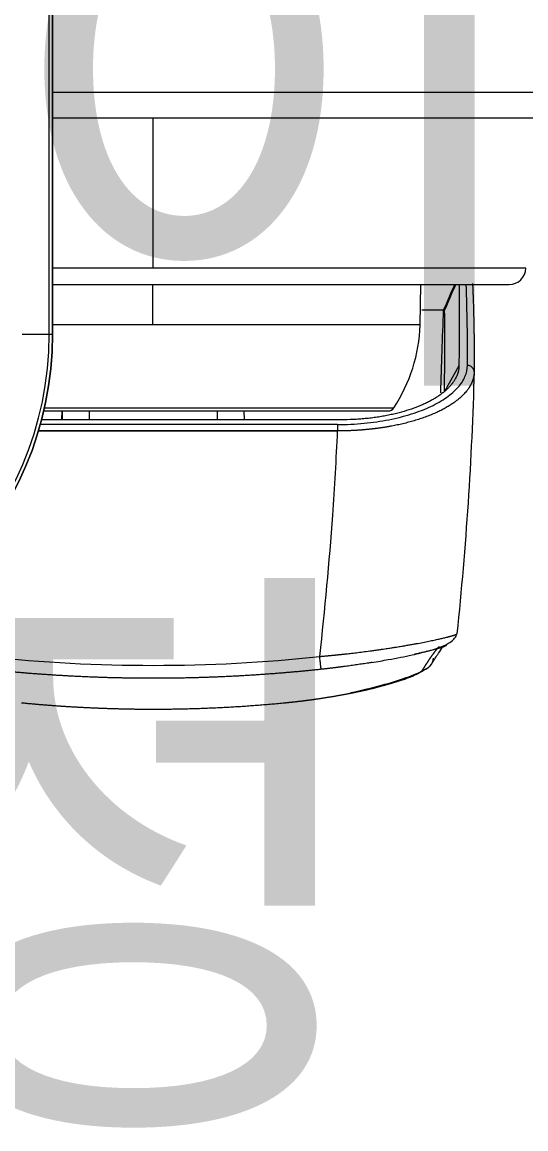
# Model space of a CAD drawing. Header units: millimetres. Extents: x 13235 to 13829, y -4257 to -3417.
# Drawn here: x 13459.74 to 13469.11, y -3534.25 to -3513.66 of the extents above; entities that cross this region are included whole.
import ezdxf

# ---------------------------------------------------------------- set-up
doc = ezdxf.new("R2010")
doc.units = ezdxf.units.MM
doc.header["$LTSCALE"] = 0.1
doc.layers.get('0').update_dxf_attribs({"lineweight": 15})
doc.layers.add('DIM', color=3, linetype='Continuous', lineweight=9)
doc.styles.get("Standard").update_dxf_attribs({"font": 'arial.ttf'})

msp = doc.modelspace()

# ---------------------------------------------------------------- linework, layer by layer
at = {"linetype": 'Continuous', "lineweight": 13, "extrusion": (-1.22465e-16, -1, 0)}
for p, q in [((13460.305, -3512.839), (13460.305, -3519.469)), ((13460.243, -3519.469), (13460.243, -3512.847)), ((13460.305, -3514.958), (13472.889, -3514.958)), ((13460.305, -3514.958), (13472.889, -3514.958)), ((13462.171, -3518.233), (13460.305, -3518.233)), ((13469.105, -3518.233), (13462.171, -3518.233)), ((13460.243, -3519.469), (13459.741, -3519.469)), ((13460.305, -3519.469), (13460.243, -3519.469)), ((13460.305, -3519.469), (13460.305, -3519.469)), ((13467.861, -3520.051), (13467.592, -3520.529)), ((13460.992, -3521.056), (13460.992, -3520.89)), ((13463.367, -3520.89), (13463.367, -3521.056)), ((13460.043, -3521.262), (13465.606, -3521.262)), ((13465.606, -3521.258), (13460.044, -3521.258)), ((13465.606, -3521.145), (13460.077, -3521.145))]:
    msp.add_line(p, q, dxfattribs=at)
at = {"linetype": 'Continuous', "lineweight": 18, "extrusion": (-1.22465e-16, -1, 0)}
for p, q in [((13460.305, -3519.469), (13460.305, -3512.839)), ((13460.305, -3515.44), (13472.889, -3515.44)), ((13460.305, -3515.44), (13472.889, -3515.44)), ((13460.305, -3518.54), (13468.793, -3518.54)), ((13467.141, -3519.29), (13467.154, -3518.54)), ((13467.575, -3519.019), (13467.595, -3519.019)), ((13462.173, -3519.29), (13460.305, -3519.29)), ((13467.141, -3519.29), (13462.173, -3519.29)), ((13460.155, -3520.833), (13466.649, -3520.833)), ((13465.669, -3521.056), (13460.101, -3521.056)), ((13460.142, -3520.89), (13466.545, -3520.89)), ((13460.481, -3521.056), (13460.487, -3520.89)), ((13463.877, -3521.056), (13463.871, -3520.89))]:
    msp.add_line(p, q, dxfattribs=at)
at = {"linetype": 'Continuous', "lineweight": 13, "extrusion": (0, 0, -1)}
msp.add_arc((-13454.033, -3519.469), 6.272, 180, 270, dxfattribs=at)
at = {"linetype": 'Continuous', "lineweight": 18}
for centre, radius, end in [((13454.033, -3519.469), 6.272, 0), ((13466.545, -3520.765), 0.125, 326.6689)]:
    msp.add_arc(centre, radius, 270, end, dxfattribs=at)
at = {"linetype": 'Continuous', "lineweight": 13}
msp.add_arc((13454.033, -3519.469), 6.21, 270, 0, dxfattribs=at)
at = {"linetype": 'Continuous', "lineweight": 18}
for centre, major_axis, ratio, start_param, end_param in [((13468.793, -3518.227), (0, -0.313), 0.999999, 6.282593, 7.836528), ((13464.143, -3519.185), (0, -3), 0.999999, 0.989114, 1.535897), ((13465.606, -3521.258), (0, 0.125), 0.000161, 4.677482, 4.712389)]:
    msp.add_ellipse(centre, major_axis=major_axis, ratio=ratio, start_param=start_param, end_param=end_param, dxfattribs=at)
at = {"linetype": 'Continuous', "lineweight": 13}
msp.add_ellipse((13466.545, -3520.765), major_axis=(0, 0.125), ratio=0.999999, start_param=3.140417, end_param=4.130651, dxfattribs=at)
for points in [[(13462.17, -3515.44), (13462.17, -3515.905), (13462.171, -3516.836), (13462.171, -3517.767), (13462.171, -3518.233)], [(13462.173, -3519.29), (13462.173, -3519.165), (13462.173, -3518.915), (13462.173, -3518.665), (13462.173, -3518.54)], [(13467.575, -3519.019), (13467.644, -3518.859), (13467.714, -3518.699), (13467.783, -3518.54)], [(13468.019, -3520.046), (13468.023, -3519.544), (13468.015, -3519.042), (13467.995, -3518.54)], [(13467.522, -3520.552), (13467.539, -3520.041), (13467.557, -3519.53), (13467.575, -3519.019)]]:
    msp.add_open_spline(points, degree=3, dxfattribs=at)
at = {"linetype": 'Continuous', "lineweight": 18}
for points in [[(13467.595, -3519.019), (13467.664, -3518.859), (13467.733, -3518.699), (13467.802, -3518.54)], [(13467.866, -3518.54), (13467.87, -3519.044), (13467.868, -3519.547), (13467.861, -3520.051)], [(13467.592, -3520.529), (13467.599, -3520.025), (13467.6, -3519.522), (13467.595, -3519.019)], [(13468.144, -3520.162), (13468.098, -3521.79), (13467.992, -3523.415), (13467.823, -3525.035)], [(13460.487, -3520.89), (13460.485, -3520.945), (13460.483, -3521), (13460.482, -3521.056)], [(13459.087, -3525.458), (13460.118, -3525.569), (13462.18, -3525.678), (13464.242, -3525.569), (13465.273, -3525.458)], [(13465.299, -3525.697), (13465.3, -3525.699), (13465.299, -3525.691), (13465.292, -3525.638), (13465.283, -3525.551), (13465.276, -3525.487), (13465.273, -3525.458)]]:
    msp.add_open_spline(points, degree=3, dxfattribs=at)
for points, knots in [([(13468.114, -3518.519), (13468.114, -3518.527), (13468.115, -3518.544), (13468.116, -3518.57), (13468.118, -3518.599), (13468.119, -3518.63), (13468.12, -3518.663), (13468.121, -3518.699), (13468.123, -3518.737), (13468.124, -3518.777), (13468.126, -3518.82), (13468.127, -3518.865), (13468.129, -3518.912), (13468.13, -3518.962), (13468.132, -3519.014), (13468.133, -3519.068), (13468.135, -3519.125), (13468.136, -3519.184), (13468.138, -3519.245), (13468.139, -3519.309), (13468.14, -3519.375), (13468.141, -3519.443), (13468.142, -3519.514), (13468.143, -3519.587), (13468.144, -3519.662), (13468.144, -3519.74), (13468.144, -3519.82), (13468.145, -3519.902), (13468.144, -3519.987), (13468.144, -3520.074), (13468.144, -3520.132), (13468.144, -3520.162)], [0, 0, 0, 0, 0.014626, 0.030671, 0.048133, 0.067014, 0.087313, 0.10903, 0.132166, 0.15672, 0.182692, 0.210082, 0.238891, 0.269118, 0.300763, 0.333827, 0.368309, 0.404209, 0.441528, 0.480266, 0.520422, 0.561996, 0.604989, 0.6494, 0.69523, 0.742479, 0.791146, 0.841232, 0.892736, 0.945659, 1, 1, 1, 1]), ([(13467.575, -3519.019), (13467.572, -3519.019), (13467.561, -3519.019), (13467.527, -3519.019), (13467.478, -3519.019), (13467.403, -3519.019), (13467.337, -3519.019), (13467.313, -3519.019), (13467.275, -3519.019), (13467.261, -3519.019), (13467.241, -3519.019), (13467.234, -3519.019), (13467.22, -3519.019), (13467.213, -3519.019), (13467.194, -3519.019), (13467.182, -3519.019), (13467.17, -3519.019)], [0, 0, 0, 0, 0.238067, 0.238067, 0.476134, 0.714201, 0.714201, 0.833234, 0.833234, 0.892751, 0.892751, 0.922509, 0.922509, 0.952268, 0.952268, 1, 1, 1, 1]), ([(13465.606, -3521.145), (13465.771, -3521.145), (13466.104, -3521.128), (13466.487, -3521.072), (13466.78, -3521.006), (13467.051, -3520.928), (13467.29, -3520.835), (13467.499, -3520.726), (13467.679, -3520.611), (13467.821, -3520.486), (13467.923, -3520.353), (13467.995, -3520.219), (13468.018, -3520.115), (13468.019, -3520.046)], [0, 0, 0, 0, 0.125, 0.25, 0.3125, 0.375, 0.5, 0.5625, 0.625, 0.75, 0.8125, 0.875, 1, 1, 1, 1]), ([(13467.861, -3520.051), (13467.86, -3520.114), (13467.843, -3520.191), (13467.799, -3520.283), (13467.773, -3520.328), (13467.742, -3520.373), (13467.706, -3520.418), (13467.666, -3520.462), (13467.622, -3520.504), (13467.581, -3520.539), (13467.546, -3520.567), (13467.519, -3520.587), (13467.49, -3520.607), (13467.45, -3520.634), (13467.398, -3520.667), (13467.342, -3520.698), (13467.295, -3520.723), (13467.259, -3520.741), (13467.222, -3520.758), (13467.171, -3520.781), (13467.078, -3520.82), (13466.935, -3520.872), (13466.78, -3520.917), (13466.666, -3520.945), (13466.6, -3520.96), (13466.549, -3520.971), (13466.498, -3520.981), (13466.428, -3520.994), (13466.339, -3521.008), (13466.249, -3521.02), (13466.175, -3521.029), (13466.12, -3521.034), (13466.065, -3521.039), (13465.991, -3521.045), (13465.859, -3521.053), (13465.745, -3521.056), (13465.669, -3521.056)], [0, 0, 0, 0, 0.125, 0.15625, 0.1875, 0.21875, 0.25, 0.28125, 0.3125, 0.34375, 0.359375, 0.375, 0.390625, 0.40625, 0.4375, 0.46875, 0.484375, 0.5, 0.515625, 0.53125, 0.5625, 0.625, 0.6875, 0.71875, 0.734375, 0.75, 0.765625, 0.78125, 0.8125, 0.84375, 0.859375, 0.875, 0.890625, 0.90625, 0.9375, 1, 1, 1, 1]), ([(13468.144, -3520.162), (13468.144, -3520.164), (13468.144, -3520.167), (13468.143, -3520.173), (13468.143, -3520.178), (13468.143, -3520.183), (13468.143, -3520.188), (13468.142, -3520.194), (13468.142, -3520.199), (13468.141, -3520.205), (13468.141, -3520.21), (13468.14, -3520.216), (13468.14, -3520.221), (13468.139, -3520.227), (13468.138, -3520.233), (13468.137, -3520.238), (13468.136, -3520.244), (13468.135, -3520.25), (13468.134, -3520.256), (13468.133, -3520.261), (13468.132, -3520.265), (13468.132, -3520.266)], [0, 0, 0, 0, 0.049208, 0.098881, 0.14902, 0.199626, 0.250702, 0.302248, 0.354265, 0.406756, 0.459721, 0.513161, 0.567079, 0.621475, 0.676351, 0.731708, 0.787548, 0.843872, 0.900682, 0.957978, 1, 1, 1, 1]), ([(13466.241, -3525.568), (13466.348, -3525.551), (13466.618, -3525.507), (13466.978, -3525.434), (13467.383, -3525.337), (13467.719, -3525.212), (13467.81, -3525.093), (13467.824, -3525.034)], [0, 0, 0, 0, 0.122671, 0.323968, 0.493447, 0.76821, 1, 1, 1, 1]), ([(13467.355, -3525.596), (13467.402, -3525.52), (13467.478, -3525.401), (13467.54, -3525.312), (13467.563, -3525.281)], [0, 0, 0, 0, 0.548976, 1, 1, 1, 1]), ([(13466.246, -3525.569), (13466.225, -3525.573), (13466.168, -3525.582), (13466.075, -3525.596), (13465.967, -3525.612), (13465.858, -3525.628), (13465.777, -3525.639), (13465.725, -3525.646), (13465.701, -3525.649), (13465.678, -3525.652), (13465.654, -3525.655), (13465.631, -3525.658), (13465.607, -3525.661), (13465.584, -3525.664), (13465.56, -3525.667), (13465.537, -3525.67), (13465.513, -3525.673), (13465.489, -3525.676), (13465.466, -3525.678), (13465.442, -3525.681), (13465.418, -3525.684), (13465.395, -3525.687), (13465.371, -3525.689), (13465.347, -3525.692), (13465.323, -3525.695), (13465.307, -3525.696), (13465.299, -3525.697)], [0, 0, 0, 0, 0.073039, 0.189365, 0.305278, 0.421032, 0.536881, 0.561354, 0.585802, 0.610228, 0.634634, 0.659023, 0.683397, 0.707759, 0.732111, 0.756455, 0.780794, 0.80513, 0.829465, 0.853802, 0.878144, 0.902492, 0.92685, 0.951218, 0.975601, 1, 1, 1, 1]), ([(13465.299, -3525.697), (13465.286, -3525.699), (13465.258, -3525.702), (13465.216, -3525.706), (13465.175, -3525.71), (13465.133, -3525.714), (13465.092, -3525.719), (13465.05, -3525.723), (13465.009, -3525.727), (13464.967, -3525.731), (13464.925, -3525.735), (13464.884, -3525.739), (13464.842, -3525.743), (13464.801, -3525.746), (13464.759, -3525.75), (13464.718, -3525.754), (13464.676, -3525.757), (13464.634, -3525.761), (13464.593, -3525.764), (13464.551, -3525.768), (13464.51, -3525.771), (13464.468, -3525.775), (13464.426, -3525.778), (13464.385, -3525.781), (13464.343, -3525.784), (13464.302, -3525.787), (13464.26, -3525.79), (13464.218, -3525.793), (13464.177, -3525.796), (13464.135, -3525.799), (13464.094, -3525.802), (13464.052, -3525.804), (13464.01, -3525.807), (13463.969, -3525.81), (13463.927, -3525.812), (13463.885, -3525.815), (13463.844, -3525.817), (13463.802, -3525.819), (13463.761, -3525.822), (13463.719, -3525.824), (13463.677, -3525.826), (13463.636, -3525.828), (13463.594, -3525.83), (13463.553, -3525.832), (13463.511, -3525.834), (13463.469, -3525.836), (13463.428, -3525.838), (13463.386, -3525.839), (13463.344, -3525.841), (13463.303, -3525.843), (13463.261, -3525.844), (13463.22, -3525.846), (13463.178, -3525.847), (13463.136, -3525.849), (13463.095, -3525.85), (13463.053, -3525.851), (13463.012, -3525.853), (13462.97, -3525.854), (13462.928, -3525.855), (13462.887, -3525.856), (13462.845, -3525.857), (13462.804, -3525.858), (13462.762, -3525.859), (13462.72, -3525.859), (13462.679, -3525.86), (13462.637, -3525.861), (13462.596, -3525.861), (13462.554, -3525.862), (13462.512, -3525.863), (13462.471, -3525.863), (13462.429, -3525.863), (13462.388, -3525.864), (13462.346, -3525.864), (13462.304, -3525.864), (13462.263, -3525.864), (13462.221, -3525.864), (13462.168, -3525.864), (13462.102, -3525.864), (13462.024, -3525.864), (13461.946, -3525.864), (13461.868, -3525.863), (13461.79, -3525.862), (13461.712, -3525.861), (13461.634, -3525.859), (13461.556, -3525.858), (13461.478, -3525.856), (13461.4, -3525.854), (13461.322, -3525.852), (13461.244, -3525.849), (13461.166, -3525.847), (13461.088, -3525.844), (13461.01, -3525.841), (13460.932, -3525.838), (13460.854, -3525.834), (13460.776, -3525.831), (13460.698, -3525.827), (13460.62, -3525.823), (13460.542, -3525.818), (13460.464, -3525.814), (13460.385, -3525.809), (13460.307, -3525.804), (13460.229, -3525.799), (13460.151, -3525.794), (13460.073, -3525.788), (13459.995, -3525.783), (13459.917, -3525.777), (13459.839, -3525.77), (13459.761, -3525.764), (13459.683, -3525.757), (13459.605, -3525.751), (13459.528, -3525.744), (13459.45, -3525.736), (13459.372, -3525.729), (13459.294, -3525.721), (13459.216, -3525.713), (13459.138, -3525.705), (13459.086, -3525.7), (13459.06, -3525.697)], [0, 0, 0, 0, 0.006684, 0.013367, 0.020049, 0.026732, 0.033413, 0.040095, 0.046776, 0.053456, 0.060136, 0.066815, 0.073494, 0.080173, 0.086851, 0.093529, 0.100206, 0.106883, 0.113559, 0.120235, 0.12691, 0.133585, 0.140259, 0.146933, 0.153607, 0.16028, 0.166953, 0.173625, 0.180296, 0.186968, 0.193638, 0.200309, 0.206979, 0.213648, 0.220317, 0.226986, 0.233654, 0.240321, 0.246988, 0.253655, 0.260321, 0.266987, 0.273652, 0.280317, 0.286981, 0.293645, 0.300309, 0.306972, 0.313634, 0.320296, 0.326958, 0.333619, 0.34028, 0.34694, 0.3536, 0.360259, 0.366918, 0.373577, 0.380235, 0.386892, 0.393549, 0.400206, 0.406862, 0.413518, 0.420173, 0.426828, 0.433482, 0.440136, 0.446789, 0.453442, 0.460095, 0.466747, 0.473398, 0.480049, 0.4867, 0.49335, 0.5, 0.512469, 0.524939, 0.537411, 0.549884, 0.562359, 0.574836, 0.587314, 0.599794, 0.612275, 0.624758, 0.637243, 0.649729, 0.662217, 0.674707, 0.687198, 0.699691, 0.712185, 0.724681, 0.737178, 0.749678, 0.762178, 0.774681, 0.787185, 0.799691, 0.812198, 0.824707, 0.837217, 0.849729, 0.862243, 0.874758, 0.887275, 0.899794, 0.912314, 0.924836, 0.937359, 0.949884, 0.962411, 0.974939, 0.987469, 1, 1, 1, 1]), ([(13465.799, -3526.15), (13465.802, -3526.149), (13465.81, -3526.148), (13465.821, -3526.145), (13465.832, -3526.143), (13465.843, -3526.141), (13465.854, -3526.139), (13465.865, -3526.137), (13465.876, -3526.134), (13465.887, -3526.132), (13465.898, -3526.13), (13465.908, -3526.128), (13465.919, -3526.126), (13465.93, -3526.123), (13465.941, -3526.121), (13465.951, -3526.119), (13465.962, -3526.117), (13465.973, -3526.114), (13465.983, -3526.112), (13465.994, -3526.11), (13466.004, -3526.108), (13466.015, -3526.105), (13466.025, -3526.103), (13466.035, -3526.101), (13466.046, -3526.099), (13466.056, -3526.096), (13466.066, -3526.094), (13466.077, -3526.092), (13466.087, -3526.09), (13466.097, -3526.087), (13466.107, -3526.085), (13466.117, -3526.083), (13466.127, -3526.081), (13466.137, -3526.078), (13466.147, -3526.076), (13466.157, -3526.074), (13466.167, -3526.071), (13466.177, -3526.069), (13466.187, -3526.067), (13466.196, -3526.064), (13466.206, -3526.062), (13466.216, -3526.06), (13466.226, -3526.058), (13466.235, -3526.055), (13466.245, -3526.053), (13466.254, -3526.051), (13466.264, -3526.048), (13466.273, -3526.046), (13466.283, -3526.044), (13466.292, -3526.041), (13466.302, -3526.039), (13466.311, -3526.037), (13466.32, -3526.034), (13466.33, -3526.032), (13466.369, -3526.022), (13466.436, -3526.005), (13466.527, -3525.98), (13466.612, -3525.955), (13466.693, -3525.931), (13466.774, -3525.905), (13466.855, -3525.877), (13466.932, -3525.849), (13467, -3525.822), (13467.042, -3525.803), (13467.065, -3525.792), (13467.073, -3525.788), (13467.08, -3525.784), (13467.088, -3525.781), (13467.095, -3525.777), (13467.102, -3525.773), (13467.108, -3525.77), (13467.115, -3525.766), (13467.121, -3525.762), (13467.126, -3525.759), (13467.132, -3525.756), (13467.137, -3525.752), (13467.143, -3525.749), (13467.147, -3525.745), (13467.152, -3525.742), (13467.156, -3525.739), (13467.16, -3525.736), (13467.164, -3525.733), (13467.168, -3525.73), (13467.171, -3525.726), (13467.174, -3525.723), (13467.177, -3525.721), (13467.18, -3525.718), (13467.182, -3525.715), (13467.184, -3525.712), (13467.185, -3525.71), (13467.186, -3525.709)], [0, 0, 0, 0, 0.004777, 0.00955, 0.014321, 0.019088, 0.023852, 0.028614, 0.033373, 0.03813, 0.042884, 0.047635, 0.052384, 0.057131, 0.061875, 0.066618, 0.071358, 0.076097, 0.080834, 0.085569, 0.090302, 0.095034, 0.099765, 0.104494, 0.109221, 0.113948, 0.118673, 0.123398, 0.128121, 0.132844, 0.137566, 0.142287, 0.147008, 0.151728, 0.156448, 0.161167, 0.165887, 0.170606, 0.175325, 0.180045, 0.184764, 0.189484, 0.194204, 0.198925, 0.203646, 0.208367, 0.21309, 0.217813, 0.222537, 0.227262, 0.231988, 0.236715, 0.241444, 0.246174, 0.250905, 0.301454, 0.351662, 0.401639, 0.451496, 0.501343, 0.564181, 0.626617, 0.688884, 0.751214, 0.760863, 0.770498, 0.780121, 0.789731, 0.799331, 0.80892, 0.8185, 0.828072, 0.837637, 0.847195, 0.856748, 0.866296, 0.87584, 0.885381, 0.894921, 0.90446, 0.913999, 0.923538, 0.93308, 0.942624, 0.952172, 0.961725, 0.971283, 0.980848, 0.99042, 1, 1, 1, 1]), ([(13465.85, -3526.131), (13466.059, -3526.086), (13466.439, -3525.995), (13466.904, -3525.85), (13467.224, -3525.716), (13467.322, -3525.645), (13467.343, -3525.614)], [0, 0, 0, 0, 0.24823, 0.497734, 0.748497, 1, 1, 1, 1]), ([(13464.623, -3526.319), (13464.628, -3526.319), (13464.637, -3526.318), (13464.65, -3526.317), (13464.664, -3526.315), (13464.677, -3526.314), (13464.691, -3526.313), (13464.704, -3526.311), (13464.718, -3526.31), (13464.731, -3526.308), (13464.745, -3526.307), (13464.758, -3526.305), (13464.772, -3526.304), (13464.785, -3526.303), (13464.799, -3526.301), (13464.812, -3526.3), (13464.826, -3526.298), (13464.839, -3526.297), (13464.852, -3526.295), (13464.866, -3526.293), (13464.879, -3526.292), (13464.892, -3526.29), (13464.906, -3526.289), (13464.919, -3526.287), (13464.932, -3526.286), (13464.946, -3526.284), (13464.959, -3526.282), (13464.972, -3526.281), (13464.986, -3526.279), (13464.999, -3526.277), (13465.012, -3526.276), (13465.025, -3526.274), (13465.038, -3526.272), (13465.052, -3526.271), (13465.065, -3526.269), (13465.078, -3526.267), (13465.091, -3526.265), (13465.104, -3526.264), (13465.117, -3526.262), (13465.131, -3526.26), (13465.144, -3526.258), (13465.157, -3526.256), (13465.17, -3526.255), (13465.183, -3526.253), (13465.196, -3526.251), (13465.209, -3526.249), (13465.222, -3526.247), (13465.239, -3526.245), (13465.261, -3526.241), (13465.286, -3526.238), (13465.312, -3526.234), (13465.337, -3526.23), (13465.362, -3526.226), (13465.387, -3526.222), (13465.412, -3526.218), (13465.437, -3526.214), (13465.462, -3526.21), (13465.487, -3526.206), (13465.511, -3526.202), (13465.536, -3526.198), (13465.56, -3526.194), (13465.585, -3526.189), (13465.609, -3526.185), (13465.633, -3526.181), (13465.657, -3526.176), (13465.681, -3526.172), (13465.705, -3526.168), (13465.728, -3526.163), (13465.752, -3526.159), (13465.775, -3526.154), (13465.791, -3526.151), (13465.799, -3526.15)], [0, 0, 0, 0, 0.010905, 0.021806, 0.032704, 0.043599, 0.054492, 0.065382, 0.07627, 0.087156, 0.09804, 0.108923, 0.119805, 0.130686, 0.141566, 0.152446, 0.163326, 0.174206, 0.185086, 0.195966, 0.206847, 0.21773, 0.228613, 0.239499, 0.250386, 0.261275, 0.272166, 0.28306, 0.293956, 0.304856, 0.315758, 0.326664, 0.337574, 0.348488, 0.359407, 0.370329, 0.381256, 0.392189, 0.403126, 0.414069, 0.425018, 0.435972, 0.446933, 0.4579, 0.468874, 0.479854, 0.490842, 0.501837, 0.52349, 0.545131, 0.566761, 0.588383, 0.609997, 0.631606, 0.653212, 0.674817, 0.696422, 0.71803, 0.739642, 0.76126, 0.782886, 0.804522, 0.82617, 0.847832, 0.869509, 0.891203, 0.912916, 0.934651, 0.956409, 0.978191, 1, 1, 1, 1]), ([(13459.731, -3526.319), (13459.742, -3526.32), (13459.763, -3526.322), (13459.796, -3526.325), (13459.828, -3526.329), (13459.861, -3526.332), (13459.893, -3526.335), (13459.925, -3526.337), (13459.958, -3526.34), (13459.99, -3526.343), (13460.023, -3526.346), (13460.055, -3526.349), (13460.088, -3526.351), (13460.12, -3526.354), (13460.153, -3526.357), (13460.185, -3526.359), (13460.218, -3526.362), (13460.25, -3526.364), (13460.283, -3526.367), (13460.315, -3526.369), (13460.348, -3526.372), (13460.38, -3526.374), (13460.413, -3526.376), (13460.445, -3526.378), (13460.478, -3526.381), (13460.511, -3526.383), (13460.543, -3526.385), (13460.576, -3526.387), (13460.608, -3526.389), (13460.641, -3526.391), (13460.673, -3526.393), (13460.706, -3526.395), (13460.739, -3526.397), (13460.771, -3526.399), (13460.804, -3526.401), (13460.836, -3526.402), (13460.869, -3526.404), (13460.902, -3526.406), (13460.934, -3526.407), (13460.967, -3526.409), (13460.999, -3526.41), (13461.032, -3526.412), (13461.065, -3526.413), (13461.097, -3526.415), (13461.13, -3526.416), (13461.163, -3526.417), (13461.195, -3526.419), (13461.228, -3526.42), (13461.261, -3526.421), (13461.293, -3526.422), (13461.326, -3526.423), (13461.359, -3526.425), (13461.391, -3526.426), (13461.424, -3526.427), (13461.457, -3526.428), (13461.489, -3526.428), (13461.522, -3526.429), (13461.555, -3526.43), (13461.588, -3526.431), (13461.62, -3526.432), (13461.653, -3526.432), (13461.686, -3526.433), (13461.718, -3526.434), (13461.751, -3526.434), (13461.784, -3526.435), (13461.817, -3526.435), (13461.849, -3526.436), (13461.882, -3526.436), (13461.915, -3526.436), (13461.948, -3526.437), (13461.98, -3526.437), (13462.013, -3526.437), (13462.046, -3526.437), (13462.079, -3526.438), (13462.111, -3526.438), (13462.144, -3526.438), (13462.186, -3526.438), (13462.238, -3526.438), (13462.3, -3526.438), (13462.361, -3526.437), (13462.423, -3526.437), (13462.484, -3526.436), (13462.545, -3526.435), (13462.607, -3526.434), (13462.668, -3526.433), (13462.73, -3526.432), (13462.791, -3526.43), (13462.852, -3526.429), (13462.913, -3526.427), (13462.975, -3526.425), (13463.036, -3526.423), (13463.097, -3526.421), (13463.159, -3526.419), (13463.22, -3526.416), (13463.281, -3526.414), (13463.342, -3526.411), (13463.403, -3526.408), (13463.465, -3526.405), (13463.526, -3526.402), (13463.587, -3526.399), (13463.648, -3526.395), (13463.709, -3526.391), (13463.77, -3526.388), (13463.831, -3526.384), (13463.892, -3526.38), (13463.953, -3526.375), (13464.014, -3526.371), (13464.075, -3526.367), (13464.136, -3526.362), (13464.197, -3526.357), (13464.258, -3526.352), (13464.319, -3526.347), (13464.38, -3526.342), (13464.441, -3526.336), (13464.501, -3526.331), (13464.562, -3526.325), (13464.603, -3526.321), (13464.623, -3526.319)], [0, 0, 0, 0, 0.006669, 0.013338, 0.020006, 0.026674, 0.033342, 0.040009, 0.046676, 0.053342, 0.060008, 0.066674, 0.07334, 0.080005, 0.08667, 0.093334, 0.099999, 0.106663, 0.113327, 0.119991, 0.126655, 0.133319, 0.139982, 0.146645, 0.153308, 0.159971, 0.166634, 0.173297, 0.17996, 0.186623, 0.193286, 0.199948, 0.206611, 0.213274, 0.219937, 0.2266, 0.233263, 0.239926, 0.246589, 0.253252, 0.259915, 0.266579, 0.273242, 0.279906, 0.28657, 0.293234, 0.299899, 0.306563, 0.313228, 0.319893, 0.326558, 0.333224, 0.33989, 0.346556, 0.353223, 0.35989, 0.366557, 0.373225, 0.379893, 0.386561, 0.39323, 0.399899, 0.406569, 0.413239, 0.41991, 0.426581, 0.433253, 0.439925, 0.446597, 0.453271, 0.459945, 0.466619, 0.473294, 0.479969, 0.486646, 0.493323, 0.5, 0.51252, 0.525037, 0.537553, 0.550066, 0.562578, 0.575087, 0.587595, 0.600101, 0.612606, 0.625109, 0.63761, 0.650111, 0.66261, 0.675108, 0.687605, 0.700102, 0.712597, 0.725092, 0.737586, 0.75008, 0.762573, 0.775066, 0.787559, 0.800052, 0.812544, 0.825037, 0.83753, 0.850023, 0.862517, 0.875011, 0.887506, 0.900001, 0.912497, 0.924994, 0.937492, 0.949991, 0.962491, 0.974993, 0.987496, 1, 1, 1, 1])]:
    msp.add_open_spline(points, degree=3, knots=knots, dxfattribs=at)
at = {"linetype": 'Continuous', "lineweight": 13}
for points, knots in [([(13468.144, -3520.162), (13468.144, -3520.149), (13468.142, -3520.134), (13468.13, -3520.105), (13468.12, -3520.091), (13468.096, -3520.069), (13468.081, -3520.06), (13468.05, -3520.048), (13468.034, -3520.046), (13468.019, -3520.046)], [0, 0, 0, 0, 0.25, 0.25, 0.5, 0.5, 0.75, 0.75, 1, 1, 1, 1]), ([(13468.132, -3520.266), (13468.131, -3520.267), (13468.131, -3520.269), (13468.13, -3520.274), (13468.128, -3520.28), (13468.127, -3520.286), (13468.125, -3520.292), (13468.123, -3520.298), (13468.121, -3520.305), (13468.119, -3520.311), (13468.117, -3520.317), (13468.115, -3520.324), (13468.113, -3520.33), (13468.11, -3520.337), (13468.108, -3520.343), (13468.105, -3520.35), (13468.102, -3520.357), (13468.1, -3520.363), (13468.095, -3520.374), (13468.086, -3520.392), (13468.071, -3520.422), (13468.046, -3520.462), (13468.01, -3520.514), (13467.97, -3520.56), (13467.933, -3520.599), (13467.904, -3520.627), (13467.876, -3520.652), (13467.847, -3520.676), (13467.819, -3520.699), (13467.791, -3520.72), (13467.764, -3520.74), (13467.722, -3520.768), (13467.664, -3520.805), (13467.588, -3520.849), (13467.511, -3520.889), (13467.427, -3520.928), (13467.336, -3520.967), (13467.237, -3521.005), (13467.135, -3521.04), (13467.032, -3521.072), (13466.927, -3521.102), (13466.822, -3521.128), (13466.716, -3521.152), (13466.638, -3521.168), (13466.588, -3521.177), (13466.566, -3521.181), (13466.545, -3521.185), (13466.524, -3521.188), (13466.502, -3521.192), (13466.48, -3521.196), (13466.459, -3521.199), (13466.437, -3521.202), (13466.415, -3521.205), (13466.393, -3521.209), (13466.372, -3521.212), (13466.35, -3521.215), (13466.328, -3521.217), (13466.306, -3521.22), (13466.284, -3521.223), (13466.262, -3521.225), (13466.24, -3521.228), (13466.218, -3521.23), (13466.196, -3521.233), (13466.174, -3521.235), (13466.152, -3521.237), (13466.13, -3521.239), (13466.108, -3521.241), (13466.086, -3521.243), (13466.064, -3521.245), (13466.042, -3521.246), (13466.019, -3521.248), (13465.997, -3521.25), (13465.975, -3521.251), (13465.953, -3521.252), (13465.931, -3521.254), (13465.909, -3521.255), (13465.888, -3521.256), (13465.866, -3521.257), (13465.844, -3521.258), (13465.822, -3521.259), (13465.8, -3521.259), (13465.778, -3521.26), (13465.757, -3521.261), (13465.735, -3521.261), (13465.713, -3521.261), (13465.692, -3521.262), (13465.67, -3521.262), (13465.648, -3521.262), (13465.627, -3521.262), (13465.613, -3521.262), (13465.606, -3521.262)], [0, 0, 0, 0, 0.001042, 0.004895, 0.00878, 0.012698, 0.016649, 0.020632, 0.024648, 0.028698, 0.03278, 0.036895, 0.041044, 0.045226, 0.049442, 0.053691, 0.057974, 0.062291, 0.066642, 0.078773, 0.097982, 0.124406, 0.158215, 0.199603, 0.219245, 0.238042, 0.255977, 0.273034, 0.289198, 0.304459, 0.318806, 0.332231, 0.3678, 0.401902, 0.434484, 0.465509, 0.501554, 0.53688, 0.571451, 0.605232, 0.638196, 0.670323, 0.7016, 0.732013, 0.738081, 0.744141, 0.750192, 0.756234, 0.762267, 0.768291, 0.774306, 0.780311, 0.786306, 0.792293, 0.798269, 0.804235, 0.810192, 0.816138, 0.822073, 0.827999, 0.833913, 0.839816, 0.845709, 0.85159, 0.857459, 0.863317, 0.869163, 0.874996, 0.880817, 0.886625, 0.89242, 0.898203, 0.903973, 0.909729, 0.915473, 0.921204, 0.926921, 0.932626, 0.938317, 0.943994, 0.949658, 0.955309, 0.960945, 0.966568, 0.972176, 0.97777, 0.98335, 0.988915, 0.994465, 1, 1, 1, 1]), ([(13465.273, -3525.458), (13465.372, -3524.585), (13465.5, -3523.191), (13465.582, -3521.785), (13465.606, -3521.262)], [0, 0, 0, 0, 0.628341, 1, 1, 1, 1]), ([(13465.606, -3521.145), (13465.606, -3521.15), (13465.606, -3521.163), (13465.606, -3521.192), (13465.606, -3521.225), (13465.606, -3521.248), (13465.606, -3521.258)], [0, 0, 0, 0, 0.258121, 0.516243, 0.774364, 1, 1, 1, 1]), ([(13465.273, -3525.458), (13465.277, -3525.457), (13465.286, -3525.457), (13465.299, -3525.455), (13465.312, -3525.454), (13465.325, -3525.453), (13465.338, -3525.452), (13465.351, -3525.451), (13465.365, -3525.45), (13465.378, -3525.448), (13465.391, -3525.447), (13465.405, -3525.446), (13465.419, -3525.445), (13465.432, -3525.443), (13465.446, -3525.442), (13465.46, -3525.441), (13465.474, -3525.439), (13465.488, -3525.438), (13465.502, -3525.437), (13465.516, -3525.435), (13465.53, -3525.434), (13465.544, -3525.432), (13465.559, -3525.431), (13465.573, -3525.43), (13465.587, -3525.428), (13465.602, -3525.427), (13465.616, -3525.425), (13465.631, -3525.424), (13465.646, -3525.422), (13465.661, -3525.421), (13465.675, -3525.419), (13465.69, -3525.417), (13465.705, -3525.416), (13465.72, -3525.414), (13465.735, -3525.413), (13465.751, -3525.411), (13465.795, -3525.406), (13465.871, -3525.397), (13465.985, -3525.384), (13466.11, -3525.368), (13466.223, -3525.353), (13466.318, -3525.34), (13466.389, -3525.33), (13466.453, -3525.321), (13466.509, -3525.313), (13466.557, -3525.305), (13466.597, -3525.299), (13466.631, -3525.294), (13466.657, -3525.29), (13466.688, -3525.285), (13466.724, -3525.279), (13466.769, -3525.272), (13466.812, -3525.265), (13466.853, -3525.258), (13466.892, -3525.251), (13466.93, -3525.244), (13466.967, -3525.238), (13467.001, -3525.232), (13467.035, -3525.225), (13467.099, -3525.214), (13467.191, -3525.196), (13467.303, -3525.174), (13467.402, -3525.153), (13467.489, -3525.134), (13467.564, -3525.117), (13467.611, -3525.105), (13467.637, -3525.099), (13467.646, -3525.096), (13467.656, -3525.094), (13467.665, -3525.092), (13467.674, -3525.089), (13467.683, -3525.087), (13467.691, -3525.085), (13467.699, -3525.082), (13467.707, -3525.08), (13467.715, -3525.078), (13467.722, -3525.076), (13467.729, -3525.074), (13467.736, -3525.072), (13467.743, -3525.07), (13467.749, -3525.068), (13467.755, -3525.066), (13467.761, -3525.064), (13467.767, -3525.063), (13467.772, -3525.061), (13467.777, -3525.059), (13467.782, -3525.057), (13467.786, -3525.056), (13467.79, -3525.054), (13467.794, -3525.053), (13467.798, -3525.051), (13467.802, -3525.05), (13467.805, -3525.048), (13467.808, -3525.047), (13467.81, -3525.046), (13467.813, -3525.045), (13467.815, -3525.043), (13467.817, -3525.042), (13467.819, -3525.041), (13467.82, -3525.04), (13467.821, -3525.039), (13467.822, -3525.038), (13467.823, -3525.037), (13467.823, -3525.036), (13467.824, -3525.035), (13467.823, -3525.035), (13467.823, -3525.035)], [0, 0, 0, 0, 0.003236, 0.006491, 0.009765, 0.013058, 0.016369, 0.0197, 0.023049, 0.026417, 0.029804, 0.03321, 0.036635, 0.040079, 0.043543, 0.047025, 0.050526, 0.054047, 0.057587, 0.061146, 0.064725, 0.068322, 0.071939, 0.075576, 0.079232, 0.082907, 0.086603, 0.090317, 0.094051, 0.097805, 0.101579, 0.105372, 0.109186, 0.113019, 0.116872, 0.120745, 0.124638, 0.150664, 0.180099, 0.213026, 0.249529, 0.271201, 0.29098, 0.308826, 0.324704, 0.338589, 0.350462, 0.360305, 0.368109, 0.373864, 0.387819, 0.401465, 0.414797, 0.427809, 0.440499, 0.452862, 0.464896, 0.476597, 0.487963, 0.498994, 0.544227, 0.588116, 0.630573, 0.671526, 0.710935, 0.748767, 0.755212, 0.761652, 0.768087, 0.774516, 0.780939, 0.787356, 0.793767, 0.800172, 0.80657, 0.812961, 0.819344, 0.825721, 0.832089, 0.838449, 0.844801, 0.851145, 0.857479, 0.863804, 0.870118, 0.876423, 0.882717, 0.889, 0.895272, 0.901532, 0.907781, 0.914018, 0.920243, 0.926457, 0.932658, 0.938847, 0.945023, 0.951187, 0.957337, 0.963474, 0.969597, 0.975707, 0.981802, 0.987883, 0.993949, 1, 1, 1, 1]), ([(13467.621, -3525.254), (13467.621, -3525.254), (13467.621, -3525.255), (13467.621, -3525.255), (13467.621, -3525.255), (13467.621, -3525.256), (13467.621, -3525.256), (13467.621, -3525.257), (13467.621, -3525.257), (13467.62, -3525.258), (13467.62, -3525.258), (13467.619, -3525.258), (13467.619, -3525.259), (13467.618, -3525.259), (13467.617, -3525.26), (13467.617, -3525.26), (13467.616, -3525.261), (13467.615, -3525.262), (13467.614, -3525.262), (13467.613, -3525.263), (13467.612, -3525.263), (13467.611, -3525.264), (13467.61, -3525.264), (13467.609, -3525.265), (13467.608, -3525.266), (13467.606, -3525.266), (13467.605, -3525.267), (13467.603, -3525.268), (13467.602, -3525.268), (13467.6, -3525.269), (13467.599, -3525.27), (13467.597, -3525.27), (13467.595, -3525.271), (13467.594, -3525.272), (13467.592, -3525.273), (13467.59, -3525.273), (13467.588, -3525.274), (13467.586, -3525.275), (13467.584, -3525.276), (13467.582, -3525.276), (13467.579, -3525.277), (13467.57, -3525.281), (13467.553, -3525.287), (13467.522, -3525.297), (13467.485, -3525.308), (13467.443, -3525.319), (13467.396, -3525.332), (13467.344, -3525.346), (13467.286, -3525.36), (13467.224, -3525.376), (13467.158, -3525.391), (13467.092, -3525.406), (13467.047, -3525.416), (13467.027, -3525.421)], [0, 0, 0, 0, 0.006802, 0.0136, 0.020396, 0.027188, 0.033979, 0.040766, 0.047552, 0.054336, 0.061118, 0.067898, 0.074677, 0.081455, 0.088232, 0.095008, 0.101783, 0.108558, 0.115332, 0.122107, 0.128882, 0.135657, 0.142432, 0.149209, 0.155986, 0.162764, 0.169544, 0.176325, 0.183108, 0.189892, 0.196679, 0.203468, 0.210259, 0.217053, 0.22385, 0.23065, 0.237453, 0.24426, 0.25107, 0.257884, 0.264702, 0.271524, 0.338745, 0.405931, 0.473263, 0.540923, 0.608302, 0.675793, 0.74357, 0.811806, 0.879035, 0.946301, 1, 1, 1, 1]), ([(13467.186, -3525.709), (13467.187, -3525.707), (13467.19, -3525.702), (13467.195, -3525.694), (13467.2, -3525.687), (13467.204, -3525.68), (13467.209, -3525.672), (13467.213, -3525.665), (13467.218, -3525.658), (13467.222, -3525.651), (13467.227, -3525.644), (13467.231, -3525.637), (13467.235, -3525.63), (13467.24, -3525.623), (13467.244, -3525.617), (13467.248, -3525.61), (13467.253, -3525.603), (13467.257, -3525.597), (13467.261, -3525.59), (13467.265, -3525.583), (13467.27, -3525.577), (13467.274, -3525.571), (13467.278, -3525.564), (13467.282, -3525.558), (13467.286, -3525.552), (13467.29, -3525.546), (13467.294, -3525.539), (13467.298, -3525.533), (13467.302, -3525.527), (13467.306, -3525.521), (13467.31, -3525.515), (13467.314, -3525.51), (13467.318, -3525.504), (13467.322, -3525.498), (13467.326, -3525.492), (13467.33, -3525.487), (13467.333, -3525.481), (13467.337, -3525.476), (13467.341, -3525.47), (13467.345, -3525.465), (13467.348, -3525.46), (13467.352, -3525.454), (13467.356, -3525.449), (13467.359, -3525.444), (13467.363, -3525.439), (13467.366, -3525.434), (13467.37, -3525.429), (13467.374, -3525.424), (13467.377, -3525.419), (13467.381, -3525.414), (13467.384, -3525.409), (13467.387, -3525.404), (13467.391, -3525.4), (13467.394, -3525.395), (13467.398, -3525.391), (13467.401, -3525.386), (13467.404, -3525.382), (13467.408, -3525.377), (13467.411, -3525.373), (13467.414, -3525.369), (13467.417, -3525.365), (13467.42, -3525.36), (13467.424, -3525.356), (13467.427, -3525.352), (13467.43, -3525.348), (13467.433, -3525.344), (13467.436, -3525.34), (13467.439, -3525.337), (13467.442, -3525.333), (13467.445, -3525.329), (13467.448, -3525.326), (13467.451, -3525.322), (13467.454, -3525.318), (13467.457, -3525.315), (13467.46, -3525.312), (13467.463, -3525.308), (13467.465, -3525.305), (13467.468, -3525.302), (13467.471, -3525.298), (13467.474, -3525.295), (13467.476, -3525.292), (13467.479, -3525.289), (13467.482, -3525.286), (13467.484, -3525.283), (13467.487, -3525.281), (13467.49, -3525.278), (13467.491, -3525.276), (13467.492, -3525.275)], [0, 0, 0, 0, 0.011715, 0.023431, 0.035148, 0.046866, 0.058585, 0.070306, 0.082028, 0.093751, 0.105475, 0.1172, 0.128926, 0.140654, 0.152383, 0.164113, 0.175844, 0.187576, 0.19931, 0.211044, 0.22278, 0.234517, 0.246255, 0.257995, 0.269735, 0.281477, 0.29322, 0.304964, 0.31671, 0.328456, 0.340204, 0.351953, 0.363703, 0.375454, 0.387207, 0.39896, 0.410715, 0.422471, 0.434229, 0.445987, 0.457747, 0.469508, 0.48127, 0.493033, 0.504798, 0.516563, 0.52833, 0.540098, 0.551868, 0.563638, 0.57541, 0.587183, 0.598957, 0.610732, 0.622509, 0.634287, 0.646066, 0.657846, 0.669628, 0.68141, 0.693194, 0.704979, 0.716766, 0.728553, 0.740342, 0.752132, 0.763924, 0.775716, 0.78751, 0.799305, 0.811101, 0.822898, 0.834697, 0.846497, 0.858298, 0.8701, 0.881904, 0.893709, 0.905515, 0.917322, 0.929131, 0.94094, 0.952751, 0.964564, 0.976377, 0.988192, 1, 1, 1, 1]), ([(13467.186, -3525.709), (13467.235, -3525.701), (13467.34, -3525.649), (13467.386, -3525.541), (13467.391, -3525.492)], [0, 0, 0, 0, 0.499952, 1, 1, 1, 1])]:
    msp.add_open_spline(points, degree=3, knots=knots, dxfattribs=at)

# ---------------------------------------------------------------- texts
at = {"layer": 'DIM', "insert": (13582.746, -3534.246), "char_height": 8.29406, "attachment_point": 9}
msp.add_mtext('{\\fGulim|b0|i0|c129|p50;제품 설치 높이는 설치 환경을 고려하여 \\P조정 및 설치 하시기 바랍니다}', dxfattribs=at)

doc.saveas('drawing.dxf')
